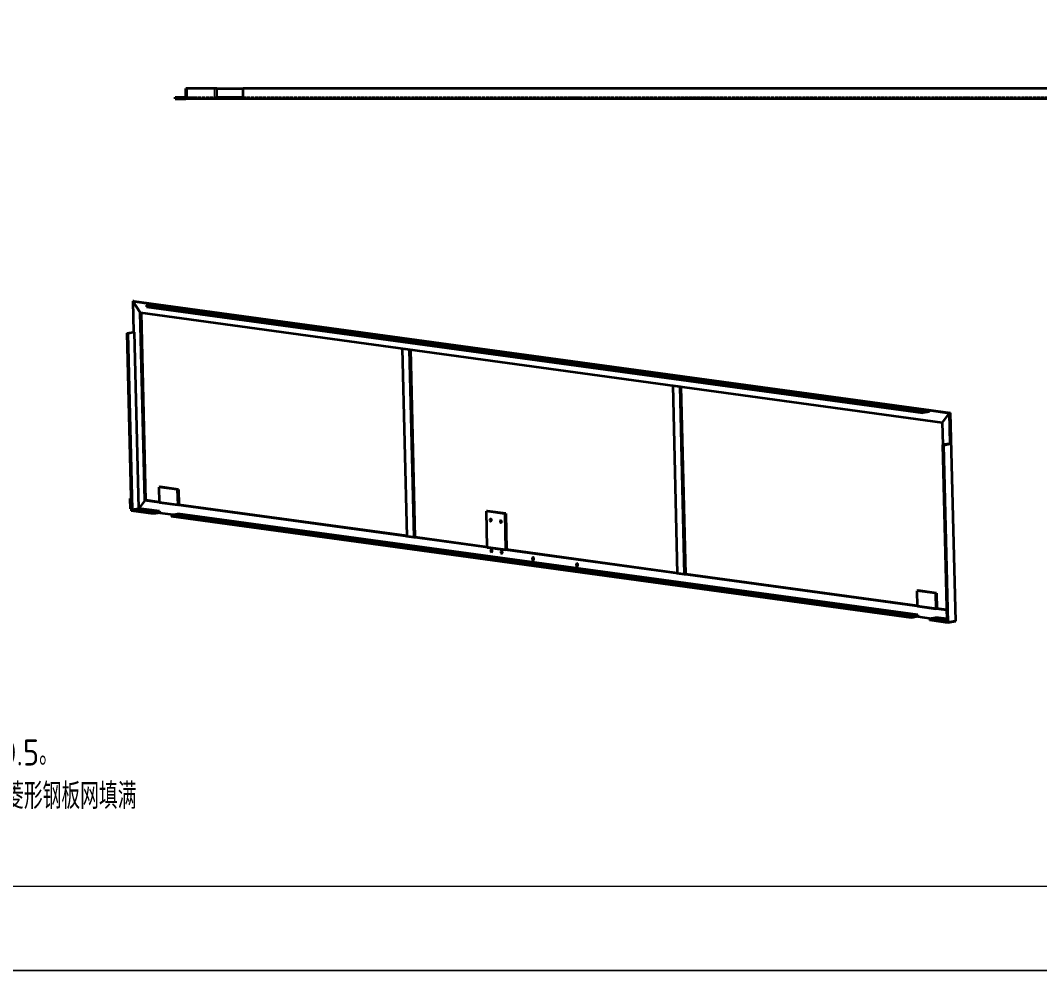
# Model space of a CAD drawing. Header units: millimetres. Extents: x 1333 to 129696, y -57210 to 105899.
# Drawn here: x 58048 to 60003, y 101056 to 102878 of the extents above; entities that cross this region are included whole.
import ezdxf

# ---------------------------------------------------------------- set-up
doc = ezdxf.new("R2010")
doc.units = ezdxf.units.MM
doc.header["$LTSCALE"] = 0.5
doc.linetypes.add('DASHDOT', pattern=[18.5, 12, -3, 0.5, -3])
doc.linetypes.add('DASHED', pattern=[15, 12, -3])
doc.layers.add('图框', color=7, linetype='Continuous', lineweight=18)
doc.layers.add('标注线', color=3, linetype='Continuous', lineweight=18)
doc.layers.add('打印', color=7, linetype='Continuous', lineweight=15, plot=False)
doc.layers.add('打印-禁用', color=7, linetype='Continuous', lineweight=15, plot=False)
doc.styles.add('机械长仿宋', font='gbenor.shx', dxfattribs={"height": 1, "bigfont": 'gbcbig.shx'})

# ---------------------------------------------------------------- blocks, each defined once
blk = doc.blocks.new('GZDEH零件A3图框V01版')
at = {"layer": '图框', "linetype": 'Continuous'}
blk.add_line((2882.49, -1832.96), (3272.49, -1832.96), dxfattribs=at)
at = {"layer": '打印-禁用', "linetype": 'Continuous'}
blk.add_line((2857.49, -1846.46), (3277.49, -1846.46), dxfattribs=at)
blk = doc.blocks.new('DEH A3')
at = {"layer": '图框'}
blk.add_blockref('GZDEH零件A3图框V01版', (-2857.49, 1846.46), dxfattribs=at)

msp = doc.modelspace()

# ---------------------------------------------------------------- linework, layer by layer
at = {"color": 7, "lineweight": 35, "ltscale": 0.075}
for p, q in [((58367.624, 102747.547), (58364.624, 102747.547)), ((58344.624, 102727.547), (58344.624, 102730.547)), ((58364.624, 102727.547), (58364.624, 102730.547))]:
    msp.add_line(p, q, dxfattribs=at)
at = {"color": 7, "lineweight": 35, "ltscale": 0.425}
for p, q in [((58364.624, 102730.547), (58364.624, 102747.547)), ((58424.624, 102730.547), (58424.624, 102747.547)), ((58474.624, 102730.547), (58474.624, 102747.547))]:
    msp.add_line(p, q, dxfattribs=at)
at = {"color": 7, "lineweight": 35}
for p, q in [((58364.695, 102727.547), (58364.695, 102747.547)), ((58424.624, 102747.547), (58364.695, 102747.547)), ((58424.624, 102747.547), (58474.624, 102747.547)), ((60498.624, 102747.547), (58474.624, 102747.547)), ((58344.624, 102730.547), (58364.624, 102730.547)), ((58344.624, 102727.547), (58364.624, 102727.547)), ((60598.553, 102727.547), (58364.695, 102727.547)), ((58424.624, 102730.547), (58474.624, 102730.547)), ((58424.624, 102730.547), (58474.624, 102730.547)), ((58262.986, 102339.326), (58264.421, 102280.165)), ((58262.986, 102339.326), (58277.487, 102317.664)), ((58263.033, 102339.389), (58301.545, 102334.119)), ((58263.033, 102339.389), (58277.535, 102317.727)), ((58265.171, 102339.772), (59831.344, 102125.458)), ((58289.429, 102331.951), (59778.53, 102128.183)), ((58286.226, 101957.483), (58277.487, 102317.664)), ((58277.535, 102317.727), (59815.663, 102107.25)), ((58288.363, 101957.865), (58279.639, 102317.439)), ((58289.501, 102328.989), (59778.602, 102125.222)), ((58260.567, 101937.489), (58252.306, 102277.997)), ((58262.599, 101940.163), (58254.409, 102277.709)), ((58274.714, 101942.332), (58266.524, 102279.877)), ((58780.178, 102248.945), (58788.921, 101888.625)), ((58802.943, 101886.706), (58794.2, 102247.027)), ((58805.081, 101887.089), (58796.355, 102246.732)), ((59298.997, 102177.95), (59307.739, 101817.63)), ((59321.761, 101815.711), (59313.019, 102176.032)), ((59323.899, 101816.094), (59315.173, 102175.737)), ((59790.645, 102130.352), (59829.206, 102125.075)), ((59829.206, 102125.075), (59815.663, 102107.25)), ((59829.257, 102124.998), (59815.714, 102107.174)), ((59829.257, 102124.998), (59830.692, 102065.837)), ((59831.395, 102125.381), (59841.092, 101725.713)), ((59815.714, 102107.174), (59816.761, 102064.008)), ((59816.474, 102063.957), (59824.664, 101726.411)), ((59818.577, 102063.669), (59826.839, 101723.162)), ((58314.272, 101953.575), (58313.553, 101983.191)), ((58348.608, 101978.394), (58313.553, 101983.191)), ((58350.746, 101978.777), (58315.691, 101983.574)), ((58348.608, 101978.394), (58349.327, 101948.778)), ((58350.746, 101978.777), (58351.465, 101949.161)), ((58314.679, 101936.793), (58274.765, 101942.255)), ((59824.165, 101746.962), (58286.277, 101957.406)), ((58314.255, 101954.253), (58288.415, 101957.789)), ((58314.272, 101953.575), (58349.327, 101948.778)), ((58788.904, 101889.302), (58351.465, 101949.161)), ((58302.635, 101931.663), (58260.619, 101937.413)), ((58302.564, 101934.625), (58262.65, 101940.087)), ((58314.751, 101933.832), (58340.388, 101930.324)), ((59756.658, 101735.647), (58337.619, 101929.828)), ((59756.73, 101732.686), (58337.691, 101926.866)), ((59768.773, 101737.816), (58349.734, 101931.996)), ((58943.164, 101867.518), (58941.487, 101936.621)), ((58976.543, 101931.824), (58941.487, 101936.621)), ((58978.681, 101932.206), (58943.625, 101937.003)), ((58976.543, 101931.824), (58978.219, 101862.721)), ((58978.681, 101932.206), (58980.357, 101863.104)), ((58943.147, 101868.196), (58805.081, 101887.089)), ((58943.164, 101867.518), (58978.219, 101862.721)), ((59307.723, 101818.307), (58980.357, 101863.104)), ((59768.35, 101755.275), (59323.899, 101816.094)), ((59768.366, 101754.598), (59767.647, 101784.213)), ((59802.703, 101779.416), (59767.647, 101784.213)), ((59804.841, 101779.799), (59769.785, 101784.596)), ((59802.703, 101779.416), (59803.421, 101749.801)), ((59804.841, 101779.799), (59805.559, 101750.184)), ((59768.366, 101754.598), (59803.421, 101749.801)), ((59768.845, 101734.854), (59794.483, 101731.346)), ((59824.616, 101726.348), (59791.713, 101730.85)), ((59826.791, 101723.099), (59791.785, 101727.889)), ((59824.572, 101730.18), (59803.828, 101733.019))]:
    msp.add_line(p, q, dxfattribs=at)
at = {"color": 1, "linetype": 'DASHED', "lineweight": 13, "ltscale": 0.425}
for p, q in [((58367.624, 102747.547), (58367.624, 102730.547)), ((58367.695, 102747.547), (58367.695, 102730.547)), ((58419.624, 102730.547), (58419.624, 102747.547)), ((58384.624, 102730.547), (58367.624, 102730.547))]:
    msp.add_line(p, q, dxfattribs=at)
at = {"color": 1, "linetype": 'DASHED', "lineweight": 13, "ltscale": 0.075}
for p, q in [((58364.624, 102727.547), (58364.624, 102730.547)), ((58364.624, 102730.547), (58367.624, 102730.547)), ((58364.695, 102727.547), (58364.695, 102730.547)), ((58384.624, 102727.547), (58384.624, 102730.547)), ((58384.695, 102727.547), (58384.695, 102730.547)), ((58384.695, 102727.547), (58384.695, 102730.547)), ((58424.624, 102727.547), (58424.624, 102730.547)), ((58474.624, 102727.547), (58474.624, 102730.547)), ((59101.624, 102730.547), (59101.624, 102727.547)), ((59121.624, 102730.547), (59121.624, 102727.547)), ((59321.624, 102727.547), (59321.624, 102730.547)), ((59330.124, 102727.547), (59330.124, 102730.547)), ((59330.124, 102727.547), (59330.124, 102730.547)), ((59330.557, 102727.547), (59330.557, 102730.547)), ((59330.557, 102727.547), (59330.557, 102730.547)), ((59334.691, 102727.547), (59334.691, 102730.547)), ((59334.691, 102727.547), (59334.691, 102730.547)), ((59335.124, 102727.547), (59335.124, 102730.547)), ((59335.124, 102727.547), (59335.124, 102730.547)), ((59358.124, 102727.547), (59358.124, 102730.547)), ((59358.124, 102727.547), (59358.124, 102730.547)), ((59358.557, 102727.547), (59358.557, 102730.547)), ((59358.557, 102727.547), (59358.557, 102730.547)), ((59362.691, 102727.547), (59362.691, 102730.547)), ((59362.691, 102727.547), (59362.691, 102730.547)), ((59363.124, 102727.547), (59363.124, 102730.547)), ((59363.124, 102727.547), (59363.124, 102730.547)), ((59371.624, 102727.547), (59371.624, 102730.547)), ((59443.624, 102727.547), (59443.624, 102730.547)), ((59444.165, 102727.547), (59444.165, 102730.547)), ((59449.082, 102727.547), (59449.082, 102730.547)), ((59449.624, 102727.547), (59449.624, 102730.547)), ((59563.624, 102727.547), (59563.624, 102730.547)), ((59564.165, 102727.547), (59564.165, 102730.547)), ((59569.082, 102727.547), (59569.082, 102730.547)), ((59569.624, 102727.547), (59569.624, 102730.547)), ((59841.624, 102730.547), (59841.624, 102727.547)), ((59861.624, 102730.547), (59861.624, 102727.547))]:
    msp.add_line(p, q, dxfattribs=at)
at = {"color": 7, "lineweight": 35, "ltscale": 0.00177}
msp.add_line((58364.624, 102727.547), (58364.695, 102727.547), dxfattribs=at)
at = {"color": 1, "linetype": 'DASHED', "lineweight": 13, "ltscale": 0.075006}
msp.add_line((58364.695, 102730.547), (58367.695, 102730.547), dxfattribs=at)
at = {"color": 1, "linetype": 'DASHED', "lineweight": 13, "ltscale": 0.49823}
msp.add_line((58364.695, 102727.547), (58384.624, 102727.547), dxfattribs=at)
at = {"color": 1, "linetype": 'DASHED', "lineweight": 13}
for p, q in [((58424.624, 102730.547), (58367.695, 102730.547)), ((58424.624, 102727.547), (58474.624, 102727.547)), ((60498.624, 102730.547), (58474.624, 102730.547)), ((59121.624, 102730.547), (59101.624, 102730.547)), ((59121.624, 102727.547), (59101.624, 102727.547)), ((59321.624, 102730.547), (59371.624, 102730.547)), ((59321.624, 102727.547), (59371.624, 102727.547)), ((59861.624, 102730.547), (59841.624, 102730.547)), ((59861.624, 102727.547), (59841.624, 102727.547))]:
    msp.add_line(p, q, dxfattribs=at)
at = {"color": 2, "linetype": 'DASHDOT', "lineweight": 13, "ltscale": 0.089999}
for p, q in [((59332.624, 102727.247), (59332.624, 102730.847)), ((59360.624, 102727.247), (59360.624, 102730.847)), ((59446.624, 102727.247), (59446.624, 102730.847)), ((59566.624, 102727.247), (59566.624, 102730.847))]:
    msp.add_line(p, q, dxfattribs=at)
at = {"color": 7, "lineweight": 35, "ltscale": 0.002046}
for p, q in [((58263.066, 102339.34), (58262.986, 102339.326)), ((59824.616, 101726.348), (59824.696, 101726.362))]:
    msp.add_line(p, q, dxfattribs=at)
at = {"color": 7, "lineweight": 35, "ltscale": 0.054298}
for p, q in [((58265.171, 102339.772), (58263.033, 102339.389)), ((59831.344, 102125.458), (59829.206, 102125.075)), ((59831.395, 102125.381), (59829.257, 102124.998)), ((58350.746, 101978.777), (58348.608, 101978.394)), ((58288.363, 101957.865), (58286.226, 101957.483)), ((58288.415, 101957.789), (58286.277, 101957.406)), ((58351.465, 101949.161), (58349.327, 101948.778)), ((58943.625, 101937.003), (58941.487, 101936.621)), ((58978.681, 101932.206), (58976.543, 101931.824)), ((58802.943, 101886.706), (58805.081, 101887.089)), ((58980.357, 101863.104), (58978.219, 101862.721)), ((59321.761, 101815.711), (59323.899, 101816.094)), ((59769.785, 101784.596), (59767.647, 101784.213)), ((59805.559, 101750.184), (59803.421, 101749.801))]:
    msp.add_line(p, q, dxfattribs=at)
at = {"color": 7, "lineweight": 35, "ltscale": 0.307695}
for p, q in [((58289.429, 102331.951), (58301.545, 102334.119)), ((58252.306, 102277.997), (58264.421, 102280.165)), ((59790.717, 102127.39), (59778.602, 102125.222)), ((59828.589, 102066.125), (59816.474, 102063.957)), ((59818.577, 102063.669), (59830.692, 102065.837)), ((58262.599, 101940.163), (58274.714, 101942.332)), ((58262.65, 101940.087), (58274.765, 101942.255)), ((58314.751, 101933.832), (58302.635, 101931.663)), ((58337.619, 101929.828), (58349.734, 101931.996)), ((59768.773, 101737.816), (59756.658, 101735.647))]:
    msp.add_line(p, q, dxfattribs=at)
at = {"color": 7, "lineweight": 35, "ltscale": 0.074061}
for p, q in [((58289.429, 102331.951), (58289.501, 102328.989)), ((58314.679, 101936.793), (58314.751, 101933.832))]:
    msp.add_line(p, q, dxfattribs=at)
at = {"color": 7, "lineweight": 35, "ltscale": 0.005599}
msp.add_line((58277.707, 102317.703), (58277.487, 102317.664), dxfattribs=at)
at = {"color": 7, "lineweight": 35, "ltscale": 0.053072}
for p, q in [((58252.306, 102277.997), (58254.409, 102277.709)), ((59816.474, 102063.957), (59818.577, 102063.669)), ((59828.589, 102066.125), (59830.692, 102065.837))]:
    msp.add_line(p, q, dxfattribs=at)
at = {"color": 7, "lineweight": 35, "ltscale": 0.307688}
msp.add_line((58266.524, 102279.877), (58254.409, 102277.709), dxfattribs=at)
at = {"color": 7, "lineweight": 35, "ltscale": 0.053066}
msp.add_line((58264.421, 102280.165), (58266.524, 102279.877), dxfattribs=at)
at = {"color": 7, "lineweight": 35, "ltscale": 0.353822}
for p, q in [((58780.178, 102248.945), (58794.2, 102247.027)), ((59298.997, 102177.95), (59313.019, 102176.032)), ((59321.761, 101815.711), (59307.739, 101817.63))]:
    msp.add_line(p, q, dxfattribs=at)
at = {"color": 7, "lineweight": 35, "ltscale": 0.307689}
for p, q in [((59790.645, 102130.352), (59778.53, 102128.183)), ((58314.679, 101936.793), (58302.564, 101934.625)), ((59768.845, 101734.854), (59756.73, 101732.686)), ((59791.713, 101730.85), (59803.828, 101733.019))]:
    msp.add_line(p, q, dxfattribs=at)
at = {"color": 7, "lineweight": 35, "ltscale": 0.07406}
for p, q in [((59778.53, 102128.183), (59778.602, 102125.222)), ((59790.645, 102130.352), (59790.717, 102127.39)), ((58302.564, 101934.625), (58302.635, 101931.663)), ((58337.619, 101929.828), (58337.691, 101926.866)), ((59756.658, 101735.647), (59756.73, 101732.686)), ((59768.773, 101737.816), (59768.845, 101734.854)), ((59791.713, 101730.85), (59791.785, 101727.889))]:
    msp.add_line(p, q, dxfattribs=at)
at = {"color": 7, "lineweight": 35, "ltscale": 0.003117}
msp.add_line((59831.268, 102125.358), (59831.344, 102125.458), dxfattribs=at)
at = {"color": 7, "lineweight": 35, "ltscale": 0.003218}
for p, q in [((59815.789, 102107.273), (59815.663, 102107.25)), ((58260.694, 101937.512), (58260.567, 101937.489))]:
    msp.add_line(p, q, dxfattribs=at)
at = {"color": 7, "lineweight": 35, "ltscale": 0.054304}
for p, q in [((58315.691, 101983.574), (58313.553, 101983.191)), ((59804.841, 101779.799), (59802.703, 101779.416))]:
    msp.add_line(p, q, dxfattribs=at)
at = {"color": 7, "lineweight": 35, "ltscale": 0.045716}
msp.add_line((58259.983, 101961.573), (58258.183, 101961.251), dxfattribs=at)
at = {"color": 7, "lineweight": 35, "ltscale": 0.493735}
msp.add_line((58258.662, 101941.507), (58258.183, 101961.251), dxfattribs=at)
at = {"color": 7, "lineweight": 35, "ltscale": 0.045766}
for p, q in [((58259.997, 101961.002), (58258.183, 101961.251)), ((58258.662, 101941.507), (58260.476, 101941.259))]:
    msp.add_line(p, q, dxfattribs=at)
at = {"color": 7, "lineweight": 35, "ltscale": 0.475703}
for p, q in [((58286.226, 101957.483), (58274.714, 101942.332)), ((58286.277, 101957.406), (58274.765, 101942.255))]:
    msp.add_line(p, q, dxfattribs=at)
at = {"color": 7, "lineweight": 35, "ltscale": 0.003113}
msp.add_line((58288.288, 101957.766), (58288.363, 101957.865), dxfattribs=at)
at = {"color": 7, "lineweight": 35, "ltscale": 0.083948}
for p, q in [((58262.599, 101940.163), (58260.567, 101937.489)), ((58262.65, 101940.087), (58260.619, 101937.413))]:
    msp.add_line(p, q, dxfattribs=at)
at = {"color": 7, "lineweight": 35, "ltscale": 0.353816}
msp.add_line((58802.943, 101886.706), (58788.921, 101888.625), dxfattribs=at)
at = {"color": 7, "lineweight": 35, "ltscale": 0.469059}
msp.add_line((59824.148, 101747.64), (59805.559, 101750.184), dxfattribs=at)
at = {"color": 7, "lineweight": 35, "ltscale": 0.097757}
for p, q in [((59824.616, 101726.348), (59826.791, 101723.099)), ((59824.664, 101726.411), (59826.839, 101723.162))]:
    msp.add_line(p, q, dxfattribs=at)
at = {"color": 7, "lineweight": 35, "ltscale": 0.361987}
for p, q in [((59841.044, 101725.65), (59826.791, 101723.099)), ((59841.092, 101725.713), (59826.839, 101723.162))]:
    msp.add_line(p, q, dxfattribs=at)
at = {"color": 7, "lineweight": 35, "ltscale": 0.001462}
msp.add_line((59841.011, 101725.699), (59841.044, 101725.65), dxfattribs=at)
at = {"color": 7, "lineweight": 35}
for centre, major_axis, start_param, end_param in [((58949.583, 101919.771), (-0.364, 2.035), 6.28314043, 8.13424779), ((58949.583, 101919.771), (-0.364, 2.035), 3.14154778, 6.28314043), ((58951.721, 101920.153), (0.364, -2.035), 4.00741213, 5.41736553), ((58949.583, 101919.771), (-0.364, 2.035), 1.85106248, 3.14154778), ((58969.214, 101917.084), (-0.364, 2.035), 6.28314043, 8.13424779), ((58969.214, 101917.084), (-0.364, 2.035), 1.85106248, 3.14154778), ((58969.214, 101917.084), (-0.364, 2.035), 3.14154778, 6.28314043), ((58971.352, 101917.467), (0.364, -2.035), 4.00741213, 4.99265513), ((58971.352, 101917.467), (0.364, -2.035), 4.99265513, 5.41736553), ((58951.02, 101860.54), (-0.364, 2.035), 6.28314043, 8.13424779), ((58951.02, 101860.54), (-0.364, 2.035), 3.14154778, 6.28314043), ((58951.02, 101860.54), (-0.364, 2.035), 1.85106248, 3.14154778), ((58953.158, 101860.922), (-0.364, 2.035), 0.86581945, 1.85106248), ((58953.158, 101860.922), (-0.364, 2.035), 1.85106248, 2.27577291), ((58970.651, 101857.853), (-0.364, 2.035), 6.28314043, 8.13424779), ((58970.651, 101857.853), (-0.364, 2.035), 1.85106248, 3.14154778), ((58970.651, 101857.853), (-0.364, 2.035), 3.14154778, 6.28314043), ((58972.789, 101858.236), (-0.364, 2.035), 0.86581945, 1.85106248), ((58972.789, 101858.236), (-0.364, 2.035), 1.85106248, 2.27577291), ((59031.042, 101845.654), (-0.433, 2.42), 6.28314043, 9.42473309), ((59031.042, 101845.654), (-0.433, 2.42), 4.99265513, 6.28314043), ((59033.18, 101846.037), (-0.433, 2.42), 0.69494438, 1.85106248), ((59031.042, 101845.654), (-0.433, 2.42), 3.14154778, 4.99265513), ((59033.18, 101846.037), (-0.433, 2.42), 1.85106248, 2.44664848), ((59115.175, 101834.141), (-0.433, 2.42), 6.28314043, 8.13424779), ((59115.175, 101834.141), (-0.433, 2.42), 1.85106248, 3.14154778), ((59115.175, 101834.141), (-0.433, 2.42), 3.14154778, 6.28314043), ((59117.312, 101834.524), (-0.433, 2.42), 0.69494438, 2.44664848)]:
    msp.add_ellipse(centre, major_axis=major_axis, ratio=0.68981993, start_param=start_param, end_param=end_param, dxfattribs=at)
at = {"layer": '打印'}
msp.add_lwpolyline([(57229.101, 104619.912), (62269.101, 104619.912), (62269.101, 101055.912), (57229.101, 101055.912)], close=True, dxfattribs=at)

# ---------------------------------------------------------------- block references
at = {"layer": '图框', "xscale": 12, "yscale": 12, "zscale": 12}
msp.add_blockref('DEH A3', (57229.101, 101055.912), dxfattribs=at)

# ---------------------------------------------------------------- texts
at = {"layer": '标注线', "color": 2, "insert": (57662.236, 101749.241), "char_height": 100, "width": 2060.40947, "attachment_point": 1, "style": '机械长仿宋'}
msp.add_mtext('{\\H0.5x;技术要求\\P1、\\A2;焊缝宽度≥5  ；\\P\\A0;2、去飞边、毛刺；\\P3、\\A2;棱边、\\A0;孔口倒角C0.5。\\P4、\\A2;门框内空白部分用菱形钢板网填满}', dxfattribs=at)

doc.saveas('drawing.dxf')
